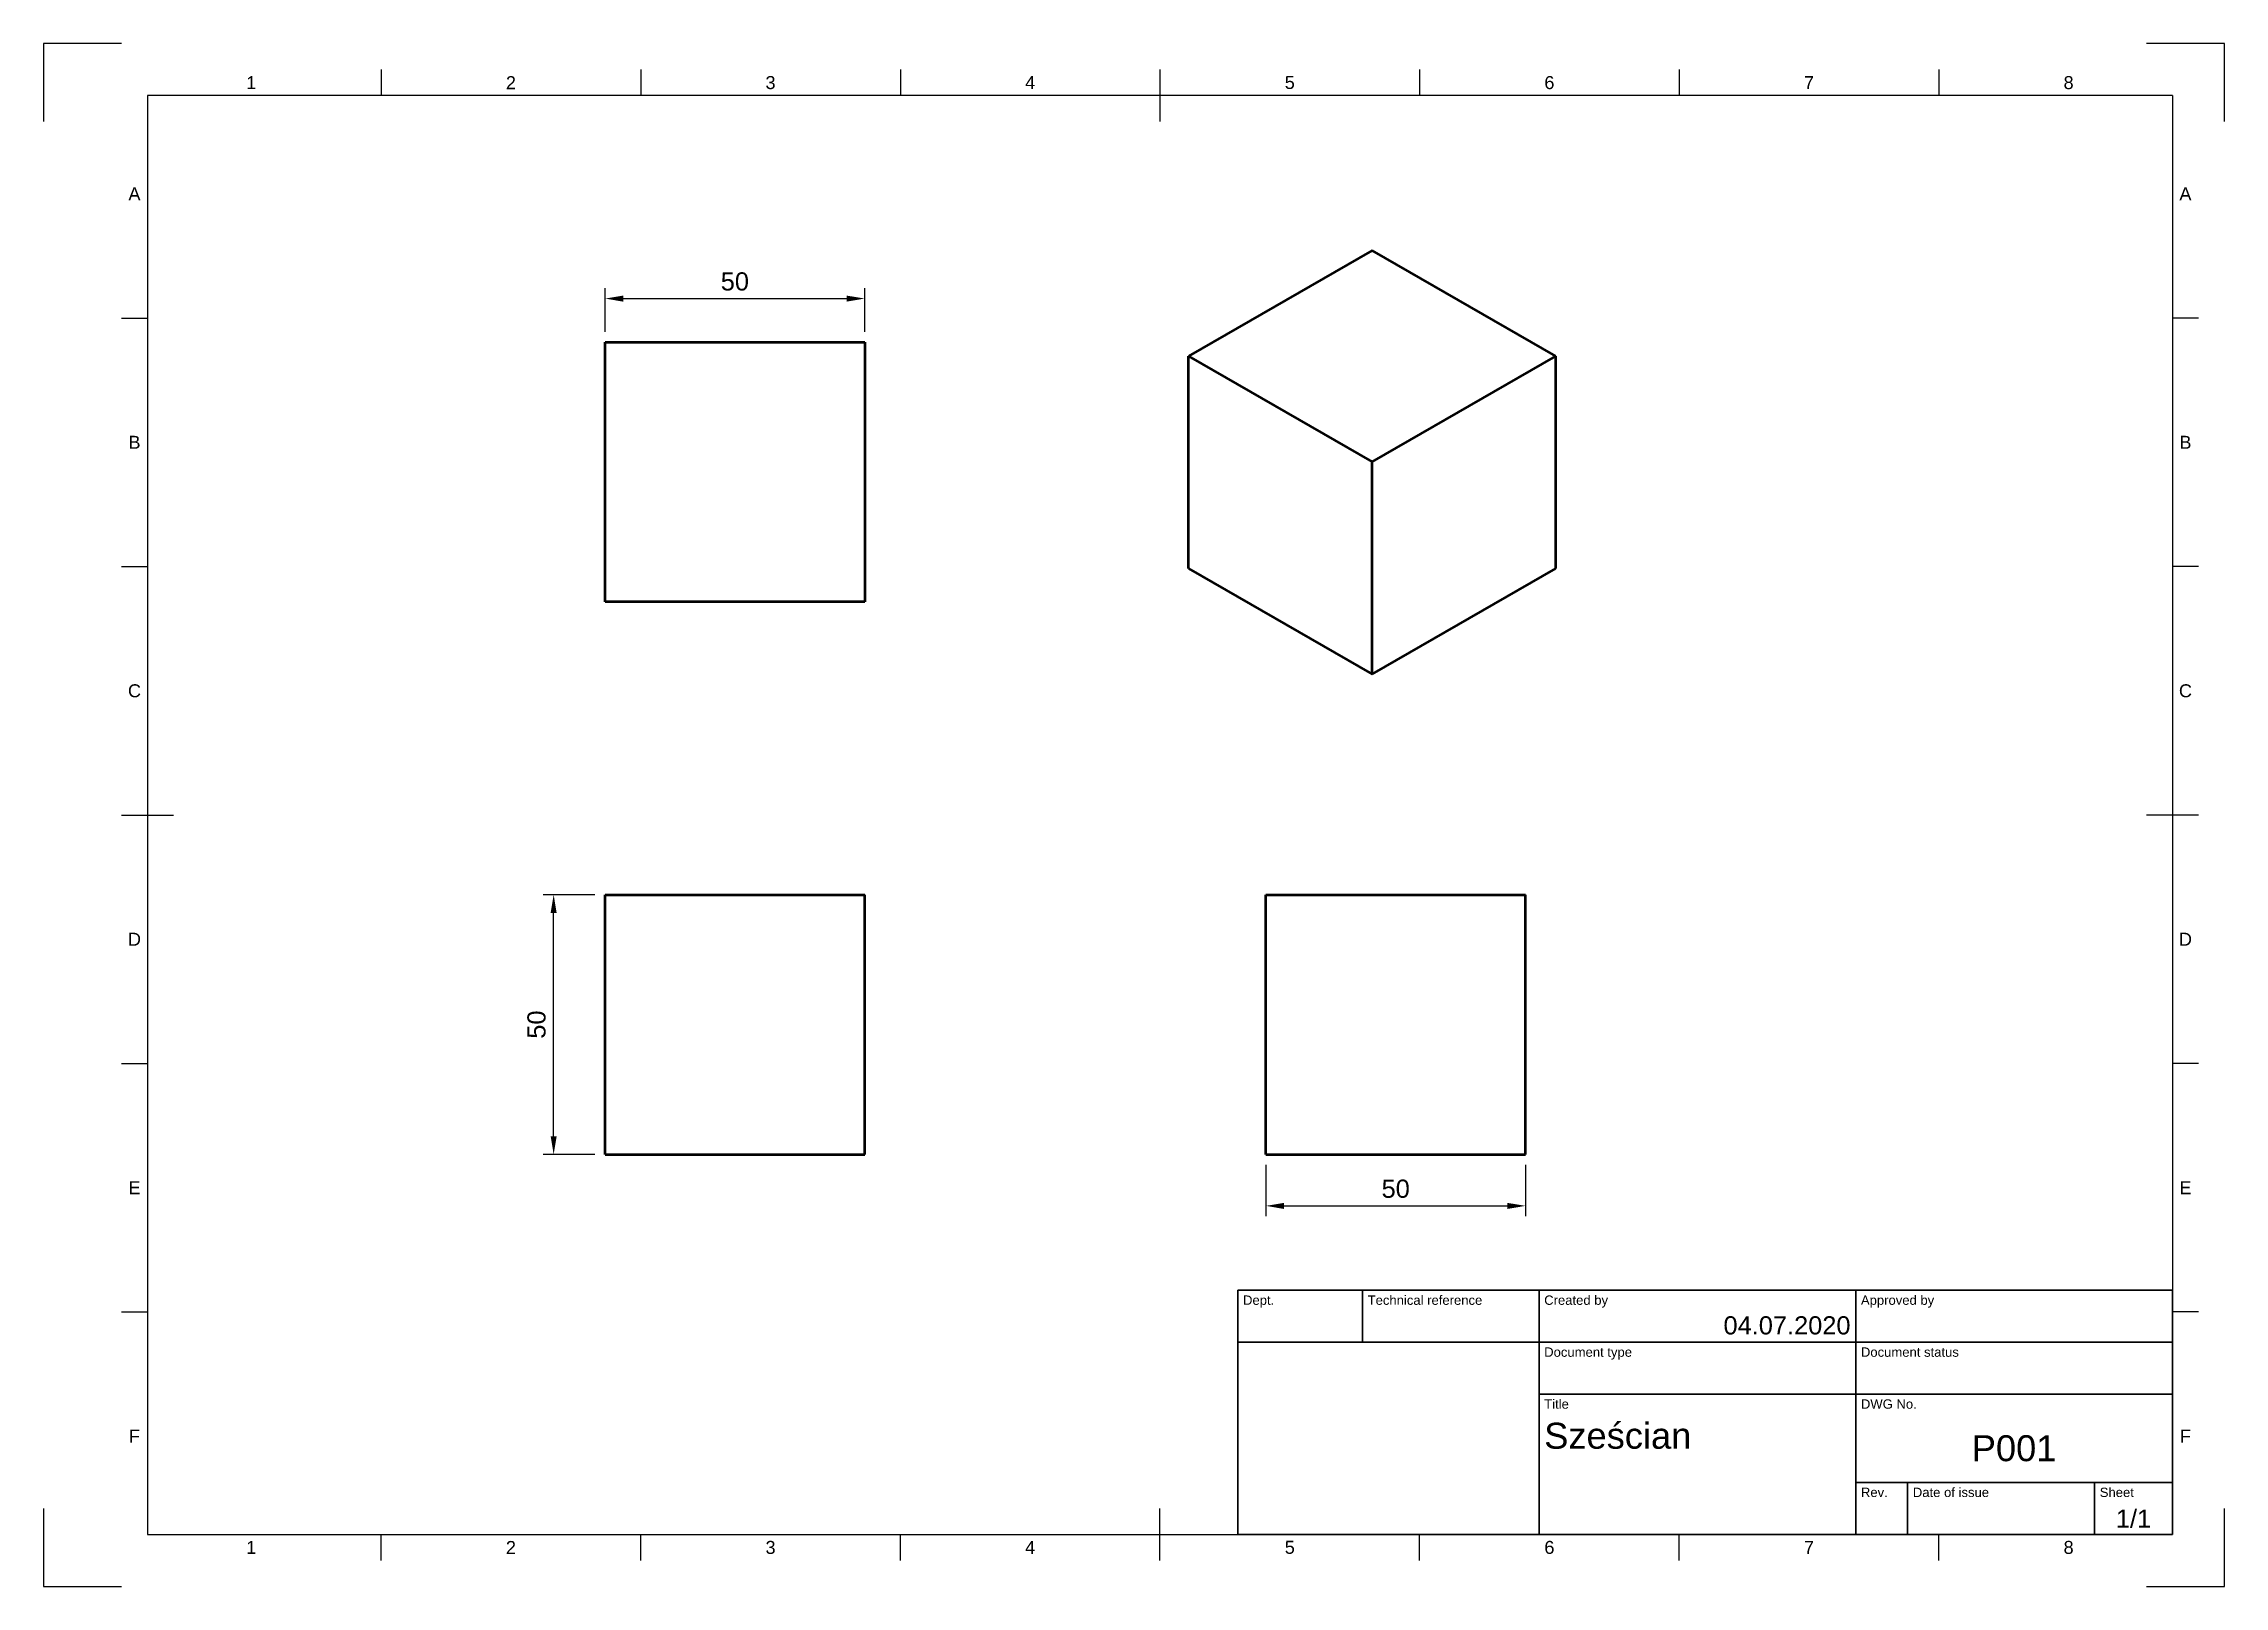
# Model space of a CAD drawing. Header units: millimetres. Extents: x 0 to 420, y 0 to 297.
import ezdxf
from ezdxf.enums import TextEntityAlignment as Align

# ---------------------------------------------------------------- set-up
doc = ezdxf.new("R2010")
doc.units = ezdxf.units.MM
doc.header["$LTSCALE"] = 0.75
for name, color, linetype, lineweight in [('Border', 7, 'Continuous', 25), ('Dimensions', 7, 'Continuous', 25), ('TitleBlock', 7, 'Continuous', 35), ('Visible', 7, 'Continuous', 50)]:
    doc.layers.add(name, color=color, linetype=linetype, lineweight=lineweight)
doc.styles.add('FusionTitle', font='')
doc.styles.get("Standard").update_dxf_attribs({"font": 'arial.ttf'})
doc.styles.get('FusionTitle').set_extended_font_data('Arial Unicode MS')
doc.dimstyles.new('ISO-25', dxfattribs={"dimtxt": 3.5, "dimasz": 3.5, "dimexe": 2, "dimexo": 2, "dimgap": 1.5, "dimtad": 1, "dimzin": 12, "dimdsep": 46, "dimtxsty": 'Standard', "dimcen": 0, "dimclrd": 256, "dimclre": 256, "dimclrt": 256, "dimazin": 3, "dimtp": 0.1, "dimtm": 0.1, "dimtfac": 0.714, "dimtmove": 0, "dimatfit": 3, "dimfxl": 1, "dimtzin": 12, "dimarcsym": 0})

# ---------------------------------------------------------------- blocks, each defined once
blk = doc.blocks.new('ISO_A3_SHEET')
at = {"layer": 'Border'}
for p, q in [((15, 297), (0, 297)), ((0, 297), (0, 282)), ((420, 297), (405, 297)), ((420, 282), (420, 297)), ((65, 292), (65, 287)), ((115, 292), (115, 287)), ((165, 292), (165, 287)), ((215, 292), (215, 282)), ((265, 292), (265, 287)), ((315, 292), (315, 287)), ((365, 292), (365, 287)), ((410, 287), (20, 287)), ((20, 287), (20, 10)), ((410, 287), (410, 10)), ((15, 244.16666), (20, 244.16666)), ((415, 244.16666), (410, 244.16666)), ((15, 196.33333), (20, 196.33333)), ((415, 196.33333), (410, 196.33333)), ((15, 148.5), (25, 148.5)), ((415, 148.5), (405, 148.5)), ((15, 100.66667), (20, 100.66667)), ((415, 100.66667), (410, 100.66667)), ((15, 52.83334), (20, 52.83334)), ((415, 52.83334), (410, 52.83334)), ((0, 15), (0, 0)), ((215, 5), (215, 15)), ((420, 0), (420, 15)), ((20, 10), (410, 10)), ((65, 5), (65, 10)), ((115, 5), (115, 10)), ((165, 5), (165, 10)), ((265, 5), (265, 10)), ((315, 5), (315, 10)), ((365, 5), (365, 10)), ((0, 0), (15, 0)), ((405, 0), (420, 0))]:
    blk.add_line(p, q, dxfattribs=at)
at = {"layer": 'Border', "style": 'FusionTitle'}
for s, p in [('1', (40, 289.5)), ('2', (90, 289.5)), ('3', (140, 289.5)), ('4', (190, 289.5)), ('5', (240, 289.5)), ('6', (290, 289.5)), ('7', (340, 289.5)), ('8', (390, 289.5)), ('A', (17.5, 268.08333)), ('A', (412.5, 268.08333)), ('B', (17.5, 220.25)), ('B', (412.5, 220.25)), ('C', (17.5, 172.41667)), ('C', (412.5, 172.41667)), ('D', (17.5, 124.58334)), ('D', (412.5, 124.58334)), ('E', (17.5, 76.75001)), ('E', (412.5, 76.75001)), ('F', (17.5, 28.91668)), ('F', (412.5, 28.91668)), ('1', (40, 7.5)), ('2', (90, 7.5)), ('3', (140, 7.5)), ('4', (190, 7.5)), ('5', (240, 7.5)), ('6', (290, 7.5)), ('7', (340, 7.5)), ('8', (390, 7.5))]:
    blk.add_text(s, height=2.5, dxfattribs=at).set_placement(p, align=Align.MIDDLE)
blk = doc.blocks.new('ISO_TITLEBLOCK')
at = {"layer": 'TitleBlock'}
for p, q in [((0, 47), (-180, 47)), ((-180, 47), (-180, 0)), ((-156, 37), (-156, 47)), ((-122, 0), (-122, 47)), ((-61, 0), (-61, 47)), ((0, 0), (0, 47)), ((-180, 37), (0, 37)), ((-122, 27), (0, 27)), ((-61, 10), (0, 10)), ((-51, 0), (-51, 10)), ((-15, 0), (-15, 10)), ((-180, 0), (0, 0))]:
    blk.add_line(p, q, dxfattribs=at)
at = {"layer": 'TitleBlock', "style": 'FusionTitle'}
for s, p in [('Dept.', (-179, 46)), ('Technical reference', (-155, 46)), ('Created by', (-121, 46)), ('Approved by', (-60, 46)), ('Document type', (-121, 36)), ('Document status', (-60, 36)), ('Title', (-121, 26)), ('DWG No.', (-60, 26)), ('Rev.', (-60, 9)), ('Date of issue', (-50, 9)), ('Sheet', (-14, 9))]:
    blk.add_text(s, height=1.8, dxfattribs=at).set_placement(p, align=Align.TOP_LEFT)
for tag, p, height in [('DEPT', (-179, 38.5), 3.5), ('TECHNICAL_REFERENCE', (-155, 38.5), 3.5), ('CREATED_BY', (-121, 38.5), 3.5), ('APPROVED_BY', (-60, 38.5), 3.5), ('DOCUMENT_TYPE', (-121, 28.5), 3.5), ('DOCUMENT_STATUS', (-60, 28.5), 3.5), ('TITLE_1', (-121, 16.5), 5), ('TITLE_2', (-121, 9), 5), ('TITLE_3', (-121, 1.5), 5), ('DATE_OF_ISSUE', (-50, 1.5), 3.5)]:
    blk.add_attdef(tag, p, '', height=height, dxfattribs=at)
for tag, p in [('CREATED_DATE', (-62, 38.5)), ('APPROVED_DATE', (-1, 38.5))]:
    blk.add_attdef(tag, text='', height=3.5, dxfattribs=at).set_placement(p, align=Align.RIGHT)
for tag, height, p in [('DRAWING_NUMBER', 5, (-30.5, 16.6)), ('REV', 3.5, (-56, 3.1)), ('SHEET', 3.5, (-7.5, 3.1))]:
    blk.add_attdef(tag, text='', height=height, dxfattribs=at).set_placement(p, align=Align.MIDDLE)
blk = doc.blocks.new('*D10')
at = {"layer": 'Defpoints', "color": 0, "transparency": 16777216}
for p in [(98.23, 133.15), (108.13, 133.15), (108.13, 83.15)]:
    blk.add_point(p, dxfattribs=at)
at = {"layer": 'Dimensions', "lineweight": -2, "transparency": 16777216}
for p, q in [((106.13, 133.15), (96.23, 133.15)), ((98.23, 86.65), (98.23, 129.65)), ((106.13, 83.15), (96.23, 83.15))]:
    blk.add_line(p, q, dxfattribs=at)
at = {"layer": 'Dimensions', "transparency": 16777216}
for points in [[(97.65, 129.65), (98.81, 129.65), (98.23, 133.15)], [(97.65, 86.65), (98.81, 86.65), (98.23, 83.15)]]:
    blk.add_solid(points, dxfattribs=at)
at = {"layer": 'Dimensions', "transparency": 16777216, "insert": (94.94, 108.15), "char_height": 3.5, "attachment_point": 5, "rotation": 90}
blk.add_mtext('50', dxfattribs=at)
blk = doc.blocks.new('*D11')
at = {"layer": 'Defpoints', "color": 0, "transparency": 16777216}
for p in [(235.4, 83.15), (285.4, 83.15), (285.4, 73.25)]:
    blk.add_point(p, dxfattribs=at)
at = {"layer": 'Dimensions', "lineweight": -2, "transparency": 16777216}
for p, q in [((235.4, 81.15), (235.4, 71.25)), ((285.4, 81.15), (285.4, 71.25)), ((238.9, 73.25), (281.9, 73.25))]:
    blk.add_line(p, q, dxfattribs=at)
at = {"layer": 'Dimensions', "transparency": 16777216}
for points in [[(238.9, 73.83), (238.9, 72.66), (235.4, 73.25)], [(281.9, 73.83), (281.9, 72.66), (285.4, 73.25)]]:
    blk.add_solid(points, dxfattribs=at)
at = {"layer": 'Dimensions', "transparency": 16777216, "insert": (260.4, 76.53), "char_height": 3.5, "attachment_point": 5}
blk.add_mtext('50', dxfattribs=at)
blk = doc.blocks.new('*D12')
at = {"layer": 'Defpoints', "color": 0, "transparency": 16777216}
for p in [(158.13, 247.92), (108.13, 239.51), (158.13, 239.51)]:
    blk.add_point(p, dxfattribs=at)
at = {"layer": 'Dimensions', "lineweight": -2, "transparency": 16777216}
for p, q in [((108.13, 241.51), (108.13, 249.92)), ((111.63, 247.92), (154.63, 247.92)), ((158.13, 241.51), (158.13, 249.92))]:
    blk.add_line(p, q, dxfattribs=at)
at = {"layer": 'Dimensions', "transparency": 16777216}
for points in [[(111.63, 248.5), (111.63, 247.33), (108.13, 247.92)], [(154.63, 248.5), (154.63, 247.33), (158.13, 247.92)]]:
    blk.add_solid(points, dxfattribs=at)
at = {"layer": 'Dimensions', "transparency": 16777216, "insert": (133.13, 251.2), "char_height": 3.5, "attachment_point": 5}
blk.add_mtext('50', dxfattribs=at)

msp = doc.modelspace()

# ---------------------------------------------------------------- linework, layer by layer
at = {"layer": 'Visible', "extrusion": (0, 0.817547, 0.575862)}
for p, q in [((255.855, 257.18, -14.508), (220.499, 236.82, 14.397)), ((291.21, 236.82, 14.397), (255.855, 257.18, -14.508)), ((220.499, 236.82, 14.397), (255.855, 216.461, 43.301)), ((220.499, 195.943, -14.397), (220.499, 236.82, 14.397)), ((255.855, 216.461, 43.301), (291.21, 236.82, 14.397)), ((291.21, 195.943, -14.397), (291.21, 236.82, 14.397)), ((255.855, 175.583, 14.508), (255.855, 216.461, 43.301)), ((220.499, 195.943, -14.397), (255.855, 175.583, 14.508)), ((255.855, 175.583, 14.508), (291.21, 195.943, -14.397))]:
    msp.add_line(p, q, dxfattribs=at)
at = {"layer": 'Visible', "extrusion": (3.63185e-29, 2.96563e-13, -1)}
for p, q in [((108.13, 239.511, 25), (158.13, 239.511, 25)), ((108.13, 189.511, 25), (108.13, 239.511, 25)), ((158.13, 239.511, 25), (158.13, 189.511, 25)), ((158.13, 189.511, 25), (108.13, 189.511, 25))]:
    msp.add_line(p, q, dxfattribs=at)
at = {"layer": 'Visible', "extrusion": (0, 1, 0)}
for p, q in [((108.13, 133.145, 25), (158.13, 133.145, 25)), ((108.13, 83.145, 25), (108.13, 133.145, 25)), ((158.13, 83.145, 25), (158.13, 133.145, 25)), ((235.4, 83.145, 25), (235.4, 133.145, 25)), ((235.4, 133.145, 25), (285.4, 133.145, 25)), ((285.4, 83.145, 25), (285.4, 133.145, 25)), ((108.13, 83.145, 25), (158.13, 83.145, 25)), ((235.4, 83.145, 25), (285.4, 83.145, 25))]:
    msp.add_line(p, q, dxfattribs=at)

# ---------------------------------------------------------------- block references
at = {"layer": 'Border'}
msp.add_blockref('ISO_A3_SHEET', (0, 0), dxfattribs=at)
at = {"layer": 'TitleBlock'}
msp.add_blockref('ISO_TITLEBLOCK', (410, 10), dxfattribs=at).add_auto_attribs({'CREATED_DATE': '04.07.2020', 'SHEET': '1/1', 'DRAWING_NUMBER': 'P001', 'TITLE_1': 'Sześcian'})

# ---------------------------------------------------------------- dimensions: what is measured, and where the dimension line sits
at = {"layer": 'Dimensions'}
for p1, p2, distance, picture, middle in [((108.13, 239.511), (158.13, 239.511), 8.406, '*D12', (133.13, 251.204)), ((108.13, 83.145), (108.13, 133.145), 9.899, '*D10', (94.943, 108.145)), ((235.4, 83.145), (285.4, 83.145), -9.899, '*D11', (260.4, 76.533))]:
    dim = msp.add_aligned_dim(p1=p1, p2=p2, distance=distance, dimstyle='ISO-25', override={"dimlfac": 1, "dimclrd": 256, "dimclre": 256}, dxfattribs=at)
    dim.commit()
    dim.dimension.update_dxf_attribs({"geometry": picture, "text_midpoint": middle})

doc.saveas('drawing.dxf')
